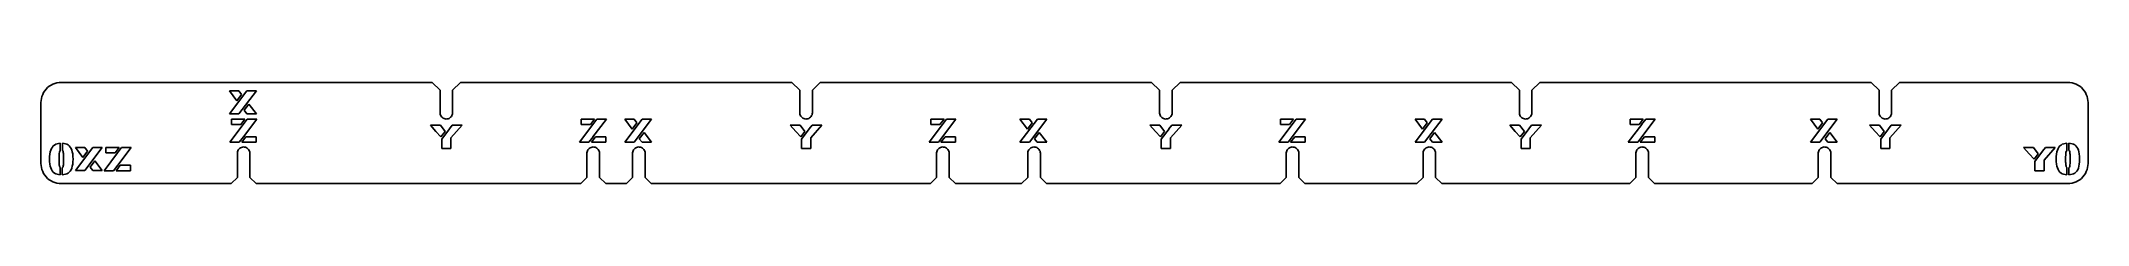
# Model space of a CAD drawing. Header units: metres. Extents: x -50 to 455, y 0 to 25.
import ezdxf

# ---------------------------------------------------------------- set-up
doc = ezdxf.new("R2010")
doc.units = ezdxf.units.M

msp = doc.modelspace()

# ---------------------------------------------------------------- linework, layer by layer
for p, q in [((-49.9726, 20.5226), (-50, 20)), ((-49.8907, 21.0396), (-49.9726, 20.5226)), ((-49.7553, 21.5451), (-49.8907, 21.0396)), ((-49.5677, 22.0337), (-49.7553, 21.5451)), ((-49.3301, 22.5), (-49.5677, 22.0337)), ((-49.0451, 22.9389), (-49.3301, 22.5)), ((-48.7157, 23.3457), (-49.0451, 22.9389)), ((-48.3457, 23.7157), (-48.7157, 23.3457)), ((-47.9389, 24.0451), (-48.3457, 23.7157)), ((-47.5, 24.3301), (-47.9389, 24.0451)), ((-47.0337, 24.5677), (-47.5, 24.3301)), ((-46.5451, 24.7553), (-47.0337, 24.5677)), ((-46.0396, 24.8907), (-46.5451, 24.7553)), ((-45.5226, 24.9726), (-46.0396, 24.8907)), ((-45, 25), (-45.5226, 24.9726)), ((46.5, 25), (-45, 25)), ((-3.50183, 17.2042), (0.80621, 22.9143)), ((-3.50183, 22.9143), (-1.16867, 22.9143)), ((-1.65196, 20.4552), (-3.50183, 22.9143)), ((-0.49373, 22.014), (-1.65196, 20.4552)), ((-1.16867, 22.9143), (-0.49373, 22.014)), ((3.13937, 22.9143), (-1.16032, 17.2042)), ((0.80621, 22.9143), (3.13937, 22.9143)), ((48.455, 23.045), (46.5, 25)), ((48.455, 17.3753), (48.455, 23.045)), ((53.5, 25), (51.55, 23.05)), ((51.55, 23.05), (51.55, 17.5)), ((135.25, 25), (53.5, 25)), ((137.205, 23.045), (135.25, 25)), ((137.205, 17.3753), (137.205, 23.045)), ((142.25, 25), (140.3, 23.05)), ((140.3, 23.05), (140.3, 17.5)), ((224, 25), (142.25, 25)), ((225.955, 23.045), (224, 25)), ((225.955, 17.3753), (225.955, 23.045)), ((231, 25), (229.05, 23.05)), ((229.05, 23.05), (229.05, 17.5)), ((312.75, 25), (231, 25)), ((314.705, 23.045), (312.75, 25)), ((314.705, 17.3753), (314.705, 23.045)), ((319.75, 25), (317.8, 23.05)), ((317.8, 23.05), (317.8, 17.5)), ((401.5, 25), (319.75, 25)), ((403.455, 23.045), (401.5, 25)), ((403.455, 17.3753), (403.455, 23.045)), ((408.5, 25), (406.55, 23.05)), ((406.55, 23.05), (406.55, 17.5)), ((450, 25), (408.5, 25)), ((450.523, 24.9726), (450, 25)), ((451.04, 24.8907), (450.523, 24.9726)), ((451.545, 24.7553), (451.04, 24.8907)), ((452.034, 24.5677), (451.545, 24.7553)), ((452.5, 24.3301), (452.034, 24.5677)), ((452.939, 24.0451), (452.5, 24.3301)), ((453.346, 23.7157), (452.939, 24.0451)), ((453.716, 23.3457), (453.346, 23.7157)), ((454.045, 22.9389), (453.716, 23.3457)), ((454.33, 22.5), (454.045, 22.9389)), ((454.568, 22.0337), (454.33, 22.5)), ((454.755, 21.5451), (454.568, 22.0337)), ((454.891, 21.0396), (454.755, 21.5451)), ((454.973, 20.5226), (454.891, 21.0396)), ((455, 20), (454.973, 20.5226)), ((-50, 20), (-50, 5)), ((-1.16032, 17.2042), (-3.50183, 17.2042)), ((-2.96082, 14.5779), (-2.96082, 15.918)), ((-2.96082, 15.918), (0.28061, 15.918)), ((0.28061, 15.918), (-0.71935, 14.5779)), ((-0.12769, 14.5779), (0.88054, 15.918)), ((3.23044, 15.918), (-0.06937, 11.5405)), ((0.11459, 18.0962), (1.28952, 19.655)), ((0.79788, 17.2042), (0.11459, 18.0962)), ((3.13937, 17.2042), (0.79788, 17.2042)), ((0.88054, 15.918), (3.23044, 15.918)), ((1.28952, 19.655), (3.13937, 17.2042)), ((48.495, 17.1291), (48.455, 17.3753)), ((48.574, 16.8925), (48.495, 17.1291)), ((48.69, 16.6716), (48.574, 16.8925)), ((48.8398, 16.4722), (48.69, 16.6716)), ((49.0197, 16.2994), (48.8398, 16.4722)), ((49.225, 16.1577), (49.0197, 16.2994)), ((49.4504, 16.0507), (49.225, 16.1577)), ((49.69, 15.9813), (49.4504, 16.0507)), ((49.9376, 15.9513), (49.69, 15.9813)), ((50.1868, 15.9613), (49.9376, 15.9513)), ((50.4312, 16.0112), (50.1868, 15.9613)), ((50.6645, 16.0997), (50.4312, 16.0112)), ((50.8805, 16.2244), (50.6645, 16.0997)), ((51.0737, 16.3821), (50.8805, 16.2244)), ((51.2391, 16.5689), (51.0737, 16.3821)), ((51.3725, 16.7797), (51.2391, 16.5689)), ((51.4702, 17.0092), (51.3725, 16.7797)), ((51.5299, 17.2514), (51.4702, 17.0092)), ((51.55, 17.5), (51.5299, 17.2514)), ((83.2892, 14.5779), (83.2892, 15.918)), ((83.2892, 15.918), (86.5306, 15.918)), ((86.5306, 15.918), (85.5307, 14.5779)), ((86.1223, 14.5779), (87.1305, 15.918)), ((89.4804, 15.918), (86.1806, 11.5405)), ((87.1305, 15.918), (89.4804, 15.918)), ((93.9982, 10.2042), (98.3062, 15.9143)), ((93.9982, 15.9143), (96.3313, 15.9143)), ((95.848, 13.4552), (93.9982, 15.9143)), ((96.3313, 15.9143), (97.0063, 15.014)), ((100.639, 15.9143), (96.3397, 10.2042)), ((98.3062, 15.9143), (100.639, 15.9143)), ((137.245, 17.1291), (137.205, 17.3753)), ((137.324, 16.8925), (137.245, 17.1291)), ((137.44, 16.6716), (137.324, 16.8925)), ((137.59, 16.4722), (137.44, 16.6716)), ((137.77, 16.2994), (137.59, 16.4722)), ((137.975, 16.1577), (137.77, 16.2994)), ((138.2, 16.0507), (137.975, 16.1577)), ((138.44, 15.9813), (138.2, 16.0507)), ((138.688, 15.9513), (138.44, 15.9813)), ((138.937, 15.9613), (138.688, 15.9513)), ((139.181, 16.0112), (138.937, 15.9613)), ((139.414, 16.0997), (139.181, 16.0112)), ((139.63, 16.2244), (139.414, 16.0997)), ((139.824, 16.3821), (139.63, 16.2244)), ((139.989, 16.5689), (139.824, 16.3821)), ((140.122, 16.7797), (139.989, 16.5689)), ((140.22, 17.0092), (140.122, 16.7797)), ((140.28, 17.2514), (140.22, 17.0092)), ((140.3, 17.5), (140.28, 17.2514)), ((169.539, 14.5779), (169.539, 15.918)), ((169.539, 15.918), (172.781, 15.918)), ((172.781, 15.918), (171.781, 14.5779)), ((172.372, 14.5779), (173.381, 15.918)), ((175.73, 15.918), (172.431, 11.5405)), ((173.381, 15.918), (175.73, 15.918)), ((191.498, 15.9143), (193.831, 15.9143)), ((193.348, 13.4552), (191.498, 15.9143)), ((191.498, 10.2042), (195.806, 15.9143)), ((193.831, 15.9143), (194.506, 15.014)), ((198.139, 15.9143), (193.84, 10.2042)), ((195.806, 15.9143), (198.139, 15.9143)), ((225.995, 17.1291), (225.955, 17.3753)), ((226.074, 16.8925), (225.995, 17.1291)), ((226.19, 16.6716), (226.074, 16.8925)), ((226.34, 16.4722), (226.19, 16.6716)), ((226.52, 16.2994), (226.34, 16.4722)), ((226.725, 16.1577), (226.52, 16.2994)), ((226.95, 16.0507), (226.725, 16.1577)), ((227.19, 15.9813), (226.95, 16.0507)), ((227.438, 15.9513), (227.19, 15.9813)), ((227.687, 15.9613), (227.438, 15.9513)), ((227.931, 16.0112), (227.687, 15.9613)), ((228.164, 16.0997), (227.931, 16.0112)), ((228.38, 16.2244), (228.164, 16.0997)), ((228.574, 16.3821), (228.38, 16.2244)), ((228.739, 16.5689), (228.574, 16.3821)), ((228.872, 16.7797), (228.739, 16.5689)), ((228.97, 17.0092), (228.872, 16.7797)), ((229.03, 17.2514), (228.97, 17.0092)), ((229.05, 17.5), (229.03, 17.2514)), ((255.789, 14.5779), (255.789, 15.918)), ((255.789, 15.918), (259.031, 15.918)), ((259.031, 15.918), (258.031, 14.5779)), ((258.622, 14.5779), (259.631, 15.918)), ((261.98, 15.918), (258.681, 11.5405)), ((259.631, 15.918), (261.98, 15.918)), ((288.998, 10.2042), (293.306, 15.9143)), ((288.998, 15.9143), (291.331, 15.9143)), ((290.848, 13.4552), (288.998, 15.9143)), ((291.331, 15.9143), (292.006, 15.014)), ((295.639, 15.9143), (291.34, 10.2042)), ((293.306, 15.9143), (295.639, 15.9143)), ((314.745, 17.1291), (314.705, 17.3753)), ((314.824, 16.8925), (314.745, 17.1291)), ((314.94, 16.6716), (314.824, 16.8925)), ((315.09, 16.4722), (314.94, 16.6716)), ((315.27, 16.2994), (315.09, 16.4722)), ((315.475, 16.1577), (315.27, 16.2994)), ((315.7, 16.0507), (315.475, 16.1577)), ((315.94, 15.9813), (315.7, 16.0507)), ((316.188, 15.9513), (315.94, 15.9813)), ((316.437, 15.9613), (316.188, 15.9513)), ((316.681, 16.0112), (316.437, 15.9613)), ((316.914, 16.0997), (316.681, 16.0112)), ((317.13, 16.2244), (316.914, 16.0997)), ((317.324, 16.3821), (317.13, 16.2244)), ((317.489, 16.5689), (317.324, 16.3821)), ((317.622, 16.7797), (317.489, 16.5689)), ((317.72, 17.0092), (317.622, 16.7797)), ((317.78, 17.2514), (317.72, 17.0092)), ((317.8, 17.5), (317.78, 17.2514)), ((342.039, 14.5779), (342.039, 15.918)), ((342.039, 15.918), (345.281, 15.918)), ((345.281, 15.918), (344.281, 14.5779)), ((344.872, 14.5779), (345.881, 15.918)), ((348.23, 15.918), (344.931, 11.5405)), ((345.881, 15.918), (348.23, 15.918)), ((386.498, 10.2042), (390.806, 15.9143)), ((386.498, 15.9143), (388.831, 15.9143)), ((388.348, 13.4552), (386.498, 15.9143)), ((388.831, 15.9143), (389.506, 15.014)), ((393.139, 15.9143), (388.84, 10.2042)), ((390.806, 15.9143), (393.139, 15.9143)), ((403.495, 17.1291), (403.455, 17.3753)), ((403.574, 16.8925), (403.495, 17.1291)), ((403.69, 16.6716), (403.574, 16.8925)), ((403.84, 16.4722), (403.69, 16.6716)), ((404.02, 16.2994), (403.84, 16.4722)), ((404.225, 16.1577), (404.02, 16.2994)), ((404.45, 16.0507), (404.225, 16.1577)), ((404.69, 15.9813), (404.45, 16.0507)), ((404.938, 15.9513), (404.69, 15.9813)), ((405.187, 15.9613), (404.938, 15.9513)), ((405.431, 16.0112), (405.187, 15.9613)), ((405.664, 16.0997), (405.431, 16.0112)), ((405.88, 16.2244), (405.664, 16.0997)), ((406.074, 16.3821), (405.88, 16.2244)), ((406.239, 16.5689), (406.074, 16.3821)), ((406.372, 16.7797), (406.239, 16.5689)), ((406.47, 17.0092), (406.372, 16.7797)), ((406.53, 17.2514), (406.47, 17.0092)), ((406.55, 17.5), (406.53, 17.2514)), ((455, 5), (455, 20)), ((-3.41083, 10.2003), (-0.11934, 14.5779)), ((-1.06099, 10.2003), (-3.41083, 10.2003)), ((-0.71935, 14.5779), (-2.96082, 14.5779)), ((-0.06102, 11.5405), (-1.06099, 10.2003)), ((-0.46933, 10.2003), (0.53891, 11.5405)), ((3.09712, 10.2003), (-0.46933, 10.2003)), ((-0.11934, 14.5779), (-0.12769, 14.5779)), ((-0.06937, 11.5405), (-0.06102, 11.5405)), ((0.53891, 11.5405), (3.09712, 11.5405)), ((3.09712, 11.5405), (3.09712, 10.2003)), ((47.4562, 12.8849), (46.0813, 14.418)), ((46.0813, 14.418), (48.5312, 14.418)), ((48.6812, 11.5182), (47.4562, 12.8849)), ((48.5312, 14.418), (49.7061, 12.8765)), ((49.7061, 12.8765), (48.6812, 11.5182)), ((48.8645, 10.9591), (50.7811, 13.5095)), ((48.8645, 8.7003), (48.8645, 10.9591)), ((50.7727, 13.5095), (51.4643, 14.418)), ((50.7811, 13.5095), (50.7727, 13.5095)), ((53.9225, 14.418), (51.1393, 11.3174)), ((51.1393, 11.3174), (51.1393, 8.7003)), ((51.4643, 14.418), (53.9225, 14.418)), ((82.8392, 10.2003), (86.1307, 14.5779)), ((85.189, 10.2003), (82.8392, 10.2003)), ((85.5307, 14.5779), (83.2892, 14.5779)), ((86.189, 11.5405), (85.189, 10.2003)), ((85.7807, 10.2003), (86.7889, 11.5405)), ((89.3471, 10.2003), (85.7807, 10.2003)), ((86.1307, 14.5779), (86.1223, 14.5779)), ((86.1806, 11.5405), (86.189, 11.5405)), ((86.7889, 11.5405), (89.3471, 11.5405)), ((89.3471, 11.5405), (89.3471, 10.2003)), ((96.3397, 10.2042), (93.9982, 10.2042)), ((97.0063, 15.014), (95.848, 13.4552)), ((97.6146, 11.0962), (98.7895, 12.655)), ((98.2979, 10.2042), (97.6146, 11.0962)), ((100.639, 10.2042), (98.2979, 10.2042)), ((98.7895, 12.655), (100.639, 10.2042)), ((136.206, 12.8849), (134.831, 14.418)), ((134.831, 14.418), (137.281, 14.418)), ((137.431, 11.5182), (136.206, 12.8849)), ((137.281, 14.418), (138.456, 12.8765)), ((138.456, 12.8765), (137.431, 11.5182)), ((137.615, 10.9591), (139.531, 13.5095)), ((137.615, 8.7003), (137.615, 10.9591)), ((139.523, 13.5095), (140.214, 14.418)), ((139.531, 13.5095), (139.523, 13.5095)), ((142.672, 14.418), (139.889, 11.3174)), ((139.889, 11.3174), (139.889, 8.7003)), ((140.214, 14.418), (142.672, 14.418)), ((169.089, 10.2003), (172.381, 14.5779)), ((171.439, 10.2003), (169.089, 10.2003)), ((171.781, 14.5779), (169.539, 14.5779)), ((172.439, 11.5405), (171.439, 10.2003)), ((172.031, 10.2003), (173.039, 11.5405)), ((175.597, 10.2003), (172.031, 10.2003)), ((172.381, 14.5779), (172.372, 14.5779)), ((172.431, 11.5405), (172.439, 11.5405)), ((173.039, 11.5405), (175.597, 11.5405)), ((175.597, 11.5405), (175.597, 10.2003)), ((193.84, 10.2042), (191.498, 10.2042)), ((194.506, 15.014), (193.348, 13.4552)), ((195.115, 11.0962), (196.29, 12.655)), ((195.798, 10.2042), (195.115, 11.0962)), ((198.139, 10.2042), (195.798, 10.2042)), ((196.29, 12.655), (198.139, 10.2042)), ((224.956, 12.8849), (223.581, 14.418)), ((223.581, 14.418), (226.031, 14.418)), ((226.181, 11.5182), (224.956, 12.8849)), ((226.031, 14.418), (227.206, 12.8765)), ((227.206, 12.8765), (226.181, 11.5182)), ((226.365, 10.9591), (228.281, 13.5095)), ((226.365, 8.7003), (226.365, 10.9591)), ((228.273, 13.5095), (228.964, 14.418)), ((228.281, 13.5095), (228.273, 13.5095)), ((231.422, 14.418), (228.639, 11.3174)), ((228.639, 11.3174), (228.639, 8.7003)), ((228.964, 14.418), (231.422, 14.418)), ((255.339, 10.2003), (258.631, 14.5779)), ((257.689, 10.2003), (255.339, 10.2003)), ((258.031, 14.5779), (255.789, 14.5779)), ((258.689, 11.5405), (257.689, 10.2003)), ((258.281, 10.2003), (259.289, 11.5405)), ((261.847, 10.2003), (258.281, 10.2003)), ((258.631, 14.5779), (258.622, 14.5779)), ((258.681, 11.5405), (258.689, 11.5405)), ((259.289, 11.5405), (261.847, 11.5405)), ((261.847, 11.5405), (261.847, 10.2003)), ((291.34, 10.2042), (288.998, 10.2042)), ((292.006, 15.014), (290.848, 13.4552)), ((292.615, 11.0962), (293.79, 12.655)), ((293.298, 10.2042), (292.615, 11.0962)), ((295.639, 10.2042), (293.298, 10.2042)), ((293.79, 12.655), (295.639, 10.2042)), ((313.706, 12.8849), (312.331, 14.418)), ((312.331, 14.418), (314.781, 14.418)), ((314.931, 11.5182), (313.706, 12.8849)), ((314.781, 14.418), (315.956, 12.8765)), ((315.956, 12.8765), (314.931, 11.5182)), ((315.115, 10.9591), (317.031, 13.5095)), ((315.115, 8.7003), (315.115, 10.9591)), ((317.023, 13.5095), (317.714, 14.418)), ((317.031, 13.5095), (317.023, 13.5095)), ((320.172, 14.418), (317.389, 11.3174)), ((317.389, 11.3174), (317.389, 8.7003)), ((317.714, 14.418), (320.172, 14.418)), ((341.589, 10.2003), (344.881, 14.5779)), ((343.939, 10.2003), (341.589, 10.2003)), ((344.281, 14.5779), (342.039, 14.5779)), ((344.939, 11.5405), (343.939, 10.2003)), ((344.531, 10.2003), (345.539, 11.5405)), ((348.097, 10.2003), (344.531, 10.2003)), ((344.881, 14.5779), (344.872, 14.5779)), ((344.931, 11.5405), (344.939, 11.5405)), ((345.539, 11.5405), (348.097, 11.5405)), ((348.097, 11.5405), (348.097, 10.2003)), ((388.84, 10.2042), (386.498, 10.2042)), ((389.506, 15.014), (388.348, 13.4552)), ((390.115, 11.0962), (391.29, 12.655)), ((390.798, 10.2042), (390.115, 11.0962)), ((393.139, 10.2042), (390.798, 10.2042)), ((391.29, 12.655), (393.139, 10.2042)), ((402.456, 12.8849), (401.081, 14.418)), ((401.081, 14.418), (403.531, 14.418)), ((403.681, 11.5182), (402.456, 12.8849)), ((403.531, 14.418), (404.706, 12.8765)), ((404.706, 12.8765), (403.681, 11.5182)), ((403.865, 10.9591), (405.781, 13.5095)), ((403.865, 8.7003), (403.865, 10.9591)), ((405.773, 13.5095), (406.464, 14.418)), ((405.781, 13.5095), (405.773, 13.5095)), ((408.922, 14.418), (406.139, 11.3174)), ((406.139, 11.3174), (406.139, 8.7003)), ((406.464, 14.418), (408.922, 14.418)), ((-47.8881, 6.08157), (-47.8682, 6.73109)), ((-47.8682, 5.427), (-47.8881, 6.08157)), ((-47.8682, 6.73109), (-47.8085, 7.31302)), ((-47.8085, 4.84093), (-47.8682, 5.427)), ((-47.8085, 7.31302), (-47.709, 7.82733)), ((-47.709, 7.82733), (-47.5715, 8.27965)), ((-47.5715, 8.27965), (-47.3979, 8.67548)), ((-47.3979, 8.67548), (-47.1882, 9.0148)), ((-47.1882, 9.0148), (-46.9438, 9.29906)), ((-46.9438, 9.29906), (-46.666, 9.52962)), ((-46.666, 9.52962), (-46.3549, 9.70648)), ((-46.3549, 9.70648), (-46.0115, 9.83611)), ((-46.0115, 9.83611), (-45.6365, 9.92499)), ((-45.6365, 9.92499), (-45.23, 9.97311)), ((-45.5332, 6.60333), (-45.5383, 6.08157)), ((-45.5383, 6.08157), (-45.5374, 5.81216)), ((-45.5374, 5.81216), (-45.5346, 5.5594)), ((-45.5346, 5.5594), (-45.53, 5.32332)), ((-45.5179, 7.0575), (-45.5332, 6.60333)), ((-45.53, 5.32332), (-45.5221, 5.10434)), ((-45.5221, 5.10434), (-45.5096, 4.90297)), ((-45.4925, 7.44406), (-45.5179, 7.0575)), ((-45.443, 7.75932), (-45.4925, 7.44406)), ((-45.3555, 7.99957), (-45.443, 7.75932)), ((-45.23, 8.16484), (-45.3555, 7.99957)), ((-45.23, 9.97311), (-45.23, 8.16484)), ((-44.7217, 8.20654), (-44.7134, 9.97311)), ((-44.6102, 8.09772), (-44.7217, 8.20654)), ((-44.7134, 9.97311), (-44.3023, 9.92958)), ((-44.531, 7.93797), (-44.6102, 8.09772)), ((-44.4842, 7.72731), (-44.531, 7.93797)), ((-44.4588, 7.46855), (-44.4842, 7.72731)), ((-44.4435, 7.16441), (-44.4588, 7.46855)), ((-44.4384, 6.8149), (-44.4435, 7.16441)), ((-44.4435, 4.98538), (-44.4384, 5.34)), ((-44.4384, 5.34), (-44.4384, 6.8149)), ((-44.3023, 9.92958), (-43.9245, 9.84346)), ((-43.9245, 9.84346), (-43.5802, 9.71475)), ((-43.5802, 9.71475), (-43.2704, 9.53841)), ((-43.2704, 9.53841), (-42.9968, 9.30927)), ((-42.9968, 9.30927), (-42.7594, 9.02734)), ((-42.7594, 9.02734), (-42.5575, 8.68985)), ((-42.5575, 8.68985), (-42.3908, 8.29404)), ((-42.3908, 8.29404), (-42.2594, 7.83987)), ((-42.2594, 7.83987), (-42.1645, 7.3223)), ((-42.1645, 7.3223), (-42.1075, 6.73619)), ((-42.1075, 5.41728), (-42.1645, 4.82426)), ((-42.1075, 6.73619), (-42.0885, 6.08157)), ((-42.0885, 6.08157), (-42.1075, 5.41728)), ((-41.5018, 3.20424), (-37.1938, 8.91429)), ((-41.5018, 8.91429), (-39.1687, 8.91429)), ((-39.652, 6.4552), (-41.5018, 8.91429)), ((-38.4937, 8.01399), (-39.652, 6.4552)), ((-39.1687, 8.91429), (-38.4937, 8.01399)), ((-34.8606, 8.91429), (-39.1603, 3.20424)), ((-37.8854, 4.09619), (-36.7105, 5.655)), ((-37.1938, 8.91429), (-34.8606, 8.91429)), ((-36.7105, 5.655), (-34.8606, 3.20424)), ((-34.4108, 3.2003), (-31.1193, 7.57788)), ((-33.9608, 7.57788), (-33.9608, 8.91805)), ((-33.9608, 8.91805), (-30.7194, 8.91805)), ((-31.7193, 7.57788), (-33.9608, 7.57788)), ((-30.7194, 8.91805), (-31.7193, 7.57788)), ((-31.1277, 7.57788), (-30.1195, 8.91805)), ((-31.1193, 7.57788), (-31.1277, 7.57788)), ((-27.7696, 8.91805), (-31.0694, 4.54047)), ((-30.1195, 8.91805), (-27.7696, 8.91805)), ((-1.54497, 7.62471), (-1.50496, 7.87093)), ((-1.54497, 1.52609), (-1.54497, 7.62471)), ((-1.50496, 7.87093), (-1.42596, 8.10754)), ((-1.42596, 8.10754), (-1.31004, 8.32841)), ((-1.31004, 8.32841), (-1.16019, 8.52783)), ((-1.16019, 8.52783), (-0.98029, 8.70062)), ((-0.98029, 8.70062), (-0.77499, 8.84233)), ((-0.77499, 8.84233), (-0.54964, 8.94926)), ((-0.54964, 8.94926), (-0.31003, 9.01866)), ((-0.31003, 9.01866), (-0.06241, 9.04874)), ((-0.06241, 9.04874), (0.18683, 9.0387)), ((0.18683, 9.0387), (0.43123, 8.9888)), ((0.43123, 8.9888), (0.66446, 8.90034)), ((0.66446, 8.90034), (0.88049, 8.77562)), ((0.88049, 8.77562), (1.07372, 8.61786)), ((1.07372, 8.61786), (1.23914, 8.43114)), ((1.23914, 8.43114), (1.37245, 8.22031)), ((1.37245, 8.22031), (1.47023, 7.99083)), ((1.47023, 7.99083), (1.52992, 7.74863)), ((1.52992, 7.74863), (1.54999, 7.5)), ((1.54999, 7.5), (1.54999, 1.52107)), ((51.1393, 8.7003), (48.8645, 8.7003)), ((84.705, 7.62471), (84.745, 7.87093)), ((84.705, 1.52609), (84.705, 7.62471)), ((84.745, 7.87093), (84.824, 8.10754)), ((84.824, 8.10754), (84.94, 8.32841)), ((84.94, 8.32841), (85.0898, 8.52783)), ((85.0898, 8.52783), (85.2697, 8.70062)), ((85.2697, 8.70062), (85.475, 8.84233)), ((85.475, 8.84233), (85.7004, 8.94926)), ((85.7004, 8.94926), (85.94, 9.01866)), ((85.94, 9.01866), (86.1876, 9.04874)), ((86.1876, 9.04874), (86.4368, 9.0387)), ((86.4368, 9.0387), (86.6812, 8.9888)), ((86.6812, 8.9888), (86.9145, 8.90034)), ((86.9145, 8.90034), (87.1305, 8.77562)), ((87.1305, 8.77562), (87.3237, 8.61786)), ((87.3237, 8.61786), (87.4891, 8.43114)), ((87.4891, 8.43114), (87.6225, 8.22031)), ((87.6225, 8.22031), (87.7202, 7.99083)), ((87.7202, 7.99083), (87.7799, 7.74863)), ((87.7799, 7.74863), (87.8, 7.5)), ((87.8, 7.5), (87.8, 1.52107)), ((95.955, 7.62471), (95.995, 7.87093)), ((95.955, 1.52609), (95.955, 7.62471)), ((95.995, 7.87093), (96.074, 8.10754)), ((96.074, 8.10754), (96.19, 8.32841)), ((96.19, 8.32841), (96.3398, 8.52783)), ((96.3398, 8.52783), (96.5197, 8.70062)), ((96.5197, 8.70062), (96.725, 8.84233)), ((96.725, 8.84233), (96.9504, 8.94926)), ((96.9504, 8.94926), (97.19, 9.01866)), ((97.19, 9.01866), (97.4376, 9.04874)), ((97.4376, 9.04874), (97.6868, 9.0387)), ((97.6868, 9.0387), (97.9312, 8.9888)), ((97.9312, 8.9888), (98.1645, 8.90034)), ((98.1645, 8.90034), (98.3805, 8.77562)), ((98.3805, 8.77562), (98.5737, 8.61786)), ((98.5737, 8.61786), (98.7391, 8.43114)), ((98.7391, 8.43114), (98.8725, 8.22031)), ((98.8725, 8.22031), (98.9702, 7.99083)), ((98.9702, 7.99083), (99.0299, 7.74863)), ((99.0299, 7.74863), (99.05, 7.5)), ((99.05, 7.5), (99.05, 1.52107)), ((139.889, 8.7003), (137.615, 8.7003)), ((170.955, 7.62471), (170.995, 7.87093)), ((170.955, 1.52609), (170.955, 7.62471)), ((170.995, 7.87093), (171.074, 8.10754)), ((171.074, 8.10754), (171.19, 8.32841)), ((171.19, 8.32841), (171.34, 8.52783)), ((171.34, 8.52783), (171.52, 8.70062)), ((171.52, 8.70062), (171.725, 8.84233)), ((171.725, 8.84233), (171.95, 8.94926)), ((171.95, 8.94926), (172.19, 9.01866)), ((172.19, 9.01866), (172.438, 9.04874)), ((172.438, 9.04874), (172.687, 9.0387)), ((172.687, 9.0387), (172.931, 8.9888)), ((172.931, 8.9888), (173.164, 8.90034)), ((173.164, 8.90034), (173.38, 8.77562)), ((173.38, 8.77562), (173.574, 8.61786)), ((173.574, 8.61786), (173.739, 8.43114)), ((173.739, 8.43114), (173.872, 8.22031)), ((173.872, 8.22031), (173.97, 7.99083)), ((173.97, 7.99083), (174.03, 7.74863)), ((174.03, 7.74863), (174.05, 7.5)), ((174.05, 7.5), (174.05, 1.52107)), ((193.455, 7.62471), (193.495, 7.87093)), ((193.455, 1.52609), (193.455, 7.62471)), ((193.495, 7.87093), (193.574, 8.10754)), ((193.574, 8.10754), (193.69, 8.32841)), ((193.69, 8.32841), (193.84, 8.52783)), ((193.84, 8.52783), (194.02, 8.70062)), ((194.02, 8.70062), (194.225, 8.84233)), ((194.225, 8.84233), (194.45, 8.94926)), ((194.45, 8.94926), (194.69, 9.01866)), ((194.69, 9.01866), (194.938, 9.04874)), ((194.938, 9.04874), (195.187, 9.0387)), ((195.187, 9.0387), (195.431, 8.9888)), ((195.431, 8.9888), (195.664, 8.90034)), ((195.664, 8.90034), (195.88, 8.77562)), ((195.88, 8.77562), (196.074, 8.61786)), ((196.074, 8.61786), (196.239, 8.43114)), ((196.239, 8.43114), (196.372, 8.22031)), ((196.372, 8.22031), (196.47, 7.99083)), ((196.47, 7.99083), (196.53, 7.74863)), ((196.53, 7.74863), (196.55, 7.5)), ((196.55, 7.5), (196.55, 1.52107)), ((228.639, 8.7003), (226.365, 8.7003)), ((257.205, 7.62471), (257.245, 7.87093)), ((257.205, 1.52609), (257.205, 7.62471)), ((257.245, 7.87093), (257.324, 8.10754)), ((257.324, 8.10754), (257.44, 8.32841)), ((257.44, 8.32841), (257.59, 8.52783)), ((257.59, 8.52783), (257.77, 8.70062)), ((257.77, 8.70062), (257.975, 8.84233)), ((257.975, 8.84233), (258.2, 8.94926)), ((258.2, 8.94926), (258.44, 9.01866)), ((258.44, 9.01866), (258.688, 9.04874)), ((258.688, 9.04874), (258.937, 9.0387)), ((258.937, 9.0387), (259.181, 8.9888)), ((259.181, 8.9888), (259.414, 8.90034)), ((259.414, 8.90034), (259.63, 8.77562)), ((259.63, 8.77562), (259.824, 8.61786)), ((259.824, 8.61786), (259.989, 8.43114)), ((259.989, 8.43114), (260.122, 8.22031)), ((260.122, 8.22031), (260.22, 7.99083)), ((260.22, 7.99083), (260.28, 7.74863)), ((260.28, 7.74863), (260.3, 7.5)), ((260.3, 7.5), (260.3, 1.52107)), ((290.955, 7.62471), (290.995, 7.87093)), ((290.955, 1.52609), (290.955, 7.62471)), ((290.995, 7.87093), (291.074, 8.10754)), ((291.074, 8.10754), (291.19, 8.32841)), ((291.19, 8.32841), (291.34, 8.52783)), ((291.34, 8.52783), (291.52, 8.70062)), ((291.52, 8.70062), (291.725, 8.84233)), ((291.725, 8.84233), (291.95, 8.94926)), ((291.95, 8.94926), (292.19, 9.01866)), ((292.19, 9.01866), (292.438, 9.04874)), ((292.438, 9.04874), (292.687, 9.0387)), ((292.687, 9.0387), (292.931, 8.9888)), ((292.931, 8.9888), (293.164, 8.90034)), ((293.164, 8.90034), (293.38, 8.77562)), ((293.38, 8.77562), (293.574, 8.61786)), ((293.574, 8.61786), (293.739, 8.43114)), ((293.739, 8.43114), (293.872, 8.22031)), ((293.872, 8.22031), (293.97, 7.99083)), ((293.97, 7.99083), (294.03, 7.74863)), ((294.03, 7.74863), (294.05, 7.5)), ((294.05, 7.5), (294.05, 1.52107)), ((317.389, 8.7003), (315.115, 8.7003)), ((343.455, 7.62471), (343.495, 7.87093)), ((343.455, 1.52609), (343.455, 7.62471)), ((343.495, 7.87093), (343.574, 8.10754)), ((343.574, 8.10754), (343.69, 8.32841)), ((343.69, 8.32841), (343.84, 8.52783)), ((343.84, 8.52783), (344.02, 8.70062)), ((344.02, 8.70062), (344.225, 8.84233)), ((344.225, 8.84233), (344.45, 8.94926)), ((344.45, 8.94926), (344.69, 9.01866)), ((344.69, 9.01866), (344.938, 9.04874)), ((344.938, 9.04874), (345.187, 9.0387)), ((345.187, 9.0387), (345.431, 8.9888)), ((345.431, 8.9888), (345.664, 8.90034)), ((345.664, 8.90034), (345.88, 8.77562)), ((345.88, 8.77562), (346.074, 8.61786)), ((346.074, 8.61786), (346.239, 8.43114)), ((346.239, 8.43114), (346.372, 8.22031)), ((346.372, 8.22031), (346.47, 7.99083)), ((346.47, 7.99083), (346.53, 7.74863)), ((346.53, 7.74863), (346.55, 7.5)), ((346.55, 7.5), (346.55, 1.52107)), ((388.455, 7.62471), (388.495, 7.87093)), ((388.455, 1.52609), (388.455, 7.62471)), ((388.495, 7.87093), (388.574, 8.10754)), ((388.574, 8.10754), (388.69, 8.32841)), ((388.69, 8.32841), (388.84, 8.52783)), ((388.84, 8.52783), (389.02, 8.70062)), ((389.02, 8.70062), (389.225, 8.84233)), ((389.225, 8.84233), (389.45, 8.94926)), ((389.45, 8.94926), (389.69, 9.01866)), ((389.69, 9.01866), (389.938, 9.04874)), ((389.938, 9.04874), (390.187, 9.0387)), ((390.187, 9.0387), (390.431, 8.9888)), ((390.431, 8.9888), (390.664, 8.90034)), ((390.664, 8.90034), (390.88, 8.77562)), ((390.88, 8.77562), (391.074, 8.61786)), ((391.074, 8.61786), (391.239, 8.43114)), ((391.239, 8.43114), (391.372, 8.22031)), ((391.372, 8.22031), (391.47, 7.99083)), ((391.47, 7.99083), (391.53, 7.74863)), ((391.53, 7.74863), (391.55, 7.5)), ((391.55, 7.5), (391.55, 1.52107)), ((406.139, 8.7003), (403.865, 8.7003)), ((440.456, 7.38487), (439.081, 8.91805)), ((439.081, 8.91805), (441.531, 8.91805)), ((441.681, 6.01825), (440.456, 7.38487)), ((441.531, 8.91805), (442.706, 7.37653)), ((442.706, 7.37653), (441.681, 6.01825)), ((441.865, 5.45906), (443.781, 8.00952)), ((441.865, 3.2003), (441.865, 5.45906)), ((443.773, 8.00952), (444.464, 8.91805)), ((443.781, 8.00952), (443.773, 8.00952)), ((446.922, 8.91805), (444.139, 5.81744)), ((444.139, 5.81744), (444.139, 3.2003)), ((444.464, 8.91805), (446.922, 8.91805)), ((447.112, 6.08157), (447.132, 6.73109)), ((447.132, 5.427), (447.112, 6.08157)), ((447.132, 6.73109), (447.191, 7.31302)), ((447.191, 4.84093), (447.132, 5.427)), ((447.191, 7.31302), (447.291, 7.82733)), ((447.291, 7.82733), (447.428, 8.27965)), ((447.428, 8.27965), (447.602, 8.67548)), ((447.602, 8.67548), (447.812, 9.0148)), ((447.812, 9.0148), (448.056, 9.29906)), ((448.056, 9.29906), (448.334, 9.52962)), ((448.334, 9.52962), (448.645, 9.70648)), ((448.645, 9.70648), (448.989, 9.83611)), ((448.989, 9.83611), (449.364, 9.92499)), ((449.364, 9.92499), (449.77, 9.97311)), ((449.467, 6.60333), (449.462, 6.08157)), ((449.462, 6.08157), (449.463, 5.81216)), ((449.463, 5.81216), (449.465, 5.5594)), ((449.465, 5.5594), (449.47, 5.32332)), ((449.482, 7.0575), (449.467, 6.60333)), ((449.47, 5.32332), (449.478, 5.10434)), ((449.478, 5.10434), (449.49, 4.90297)), ((449.507, 7.44406), (449.482, 7.0575)), ((449.557, 7.75932), (449.507, 7.44406)), ((449.645, 7.99957), (449.557, 7.75932)), ((449.77, 8.16484), (449.645, 7.99957)), ((449.77, 9.97311), (449.77, 8.16484)), ((450.278, 8.20654), (450.287, 9.97311)), ((450.39, 8.09772), (450.278, 8.20654)), ((450.287, 9.97311), (450.698, 9.92958)), ((450.469, 7.93797), (450.39, 8.09772)), ((450.516, 7.72731), (450.469, 7.93797)), ((450.541, 7.46855), (450.516, 7.72731)), ((450.557, 7.16441), (450.541, 7.46855)), ((450.562, 6.8149), (450.557, 7.16441)), ((450.557, 4.98538), (450.562, 5.34)), ((450.562, 5.34), (450.562, 6.8149)), ((450.698, 9.92958), (451.075, 9.84346)), ((451.075, 9.84346), (451.42, 9.71475)), ((451.42, 9.71475), (451.73, 9.53841)), ((451.73, 9.53841), (452.003, 9.30927)), ((452.003, 9.30927), (452.241, 9.02734)), ((452.241, 9.02734), (452.443, 8.68985)), ((452.443, 8.68985), (452.609, 8.29404)), ((452.609, 8.29404), (452.741, 7.83987)), ((452.741, 7.83987), (452.836, 7.3223)), ((452.836, 7.3223), (452.892, 6.73619)), ((452.892, 5.41728), (452.836, 4.82426)), ((452.892, 6.73619), (452.911, 6.08157)), ((452.911, 6.08157), (452.892, 5.41728)), ((-50, 5), (-49.9726, 4.47736)), ((-49.9726, 4.47736), (-49.8907, 3.96043)), ((-49.8907, 3.96043), (-49.7553, 3.45491)), ((-49.7553, 3.45491), (-49.5677, 2.96632)), ((-49.5677, 2.96632), (-49.3301, 2.5)), ((-49.3301, 2.5), (-49.0451, 2.06108)), ((-49.0451, 2.06108), (-48.7157, 1.65434)), ((-48.7157, 1.65434), (-48.3457, 1.28427)), ((-48.3457, 1.28427), (-47.9389, 0.95491)), ((-47.9389, 0.95491), (-47.5, 0.66988)), ((-47.709, 4.32335), (-47.8085, 4.84093)), ((-47.572, 3.8692), (-47.709, 4.32335)), ((-47.3998, 3.47337), (-47.572, 3.8692)), ((-47.5, 0.66988), (-47.0337, 0.43227)), ((-47.1924, 3.13589), (-47.3998, 3.47337)), ((-46.9503, 2.85396), (-47.1924, 3.13589)), ((-47.0337, 0.43227), (-46.5451, 0.24472)), ((-46.6739, 2.6248), (-46.9503, 2.85396)), ((-46.3632, 2.44841), (-46.6739, 2.6248)), ((-46.5451, 0.24472), (-46.0396, 0.10927)), ((-46.0197, 2.31879), (-46.3632, 2.44841)), ((-46.0396, 0.10927), (-45.5226, 0.02739)), ((-45.6448, 2.2299), (-46.0197, 2.31879)), ((-45.2384, 2.18178), (-45.6448, 2.2299)), ((-45.5226, 0.02739), (-45, 0)), ((-45.5096, 4.90297), (-45.4925, 4.71918)), ((-45.4925, 4.71918), (-45.4698, 4.55296)), ((-45.4698, 4.55296), (-45.4406, 4.40434)), ((-45.4406, 4.40434), (-45.405, 4.27332)), ((-45.405, 4.27332), (-45.3605, 4.16037)), ((-45.3605, 4.16037), (-45.305, 4.06595)), ((-45.305, 4.06595), (-45.2384, 3.99005)), ((-45.2384, 3.99005), (-45.2384, 2.18178)), ((-45, 0), (-3.07106, 0)), ((-44.7301, 3.94002), (-44.6139, 4.04466)), ((-44.7301, 2.18178), (-44.7301, 3.94002)), ((-44.3139, 2.2202), (-44.7301, 2.18178)), ((-44.6139, 4.04466), (-44.5319, 4.203)), ((-44.5319, 4.203), (-44.4842, 4.41504)), ((-44.4842, 4.41504), (-44.4588, 4.67706)), ((-44.4588, 4.67706), (-44.4435, 4.98538)), ((-43.9319, 2.30214), (-44.3139, 2.2202)), ((-43.5843, 2.4276), (-43.9319, 2.30214)), ((-43.2723, 2.60164), (-43.5843, 2.4276)), ((-42.9973, 2.82941), (-43.2723, 2.60164)), ((-42.7594, 3.11087), (-42.9973, 2.82941)), ((-42.5575, 3.44885), (-42.7594, 3.11087)), ((-42.3908, 3.84607), (-42.5575, 3.44885)), ((-42.2594, 4.30254), (-42.3908, 3.84607)), ((-42.1645, 4.82426), (-42.2594, 4.30254)), ((-39.1603, 3.20424), (-41.5018, 3.20424)), ((-37.2021, 3.20424), (-37.8854, 4.09619)), ((-34.8606, 3.20424), (-37.2021, 3.20424)), ((-32.061, 3.2003), (-34.4108, 3.2003)), ((-31.061, 4.54047), (-32.061, 3.2003)), ((-31.4693, 3.2003), (-30.4611, 4.54047)), ((-27.9029, 3.2003), (-31.4693, 3.2003)), ((-31.0694, 4.54047), (-31.061, 4.54047)), ((-30.4611, 4.54047), (-27.9029, 4.54047)), ((-27.9029, 4.54047), (-27.9029, 3.2003)), ((-3.07106, 0), (-1.54497, 1.52609)), ((1.54999, 1.52107), (3.07106, 0)), ((3.07106, 0), (83.1789, 0)), ((83.1789, 0), (84.705, 1.52609)), ((87.8, 1.52107), (89.3211, 0)), ((89.3211, 0), (94.4289, 0)), ((94.4289, 0), (95.955, 1.52609)), ((99.05, 1.52107), (100.571, 0)), ((100.571, 0), (169.429, 0)), ((169.429, 0), (170.955, 1.52609)), ((174.05, 1.52107), (175.571, 0)), ((175.571, 0), (191.929, 0)), ((191.929, 0), (193.455, 1.52609)), ((196.55, 1.52107), (198.071, 0)), ((198.071, 0), (255.679, 0)), ((255.679, 0), (257.205, 1.52609)), ((260.3, 1.52107), (261.821, 0)), ((261.821, 0), (289.429, 0)), ((289.429, 0), (290.955, 1.52609)), ((294.05, 1.52107), (295.571, 0)), ((295.571, 0), (341.929, 0)), ((341.929, 0), (343.455, 1.52609)), ((346.55, 1.52107), (348.071, 0)), ((348.071, 0), (386.929, 0)), ((386.929, 0), (388.455, 1.52609)), ((391.55, 1.52107), (393.071, 0)), ((393.071, 0), (450, 0)), ((444.139, 3.2003), (441.865, 3.2003)), ((447.291, 4.32335), (447.191, 4.84093)), ((447.428, 3.8692), (447.291, 4.32335)), ((447.6, 3.47337), (447.428, 3.8692)), ((447.808, 3.13589), (447.6, 3.47337)), ((448.05, 2.85396), (447.808, 3.13589)), ((448.326, 2.6248), (448.05, 2.85396)), ((448.637, 2.44841), (448.326, 2.6248)), ((448.98, 2.31879), (448.637, 2.44841)), ((449.355, 2.2299), (448.98, 2.31879)), ((449.762, 2.18178), (449.355, 2.2299)), ((449.49, 4.90297), (449.508, 4.71918)), ((449.508, 4.71918), (449.53, 4.55296)), ((449.53, 4.55296), (449.559, 4.40434)), ((449.559, 4.40434), (449.595, 4.27332)), ((449.595, 4.27332), (449.639, 4.16037)), ((449.639, 4.16037), (449.695, 4.06595)), ((449.695, 4.06595), (449.762, 3.99005)), ((449.762, 3.99005), (449.762, 2.18178)), ((450, 0), (450.523, 0.02739)), ((450.27, 3.94002), (450.386, 4.04466)), ((450.27, 2.18178), (450.27, 3.94002)), ((450.686, 2.2202), (450.27, 2.18178)), ((450.386, 4.04466), (450.468, 4.203)), ((450.468, 4.203), (450.516, 4.41504)), ((450.516, 4.41504), (450.541, 4.67706)), ((450.523, 0.02739), (451.04, 0.10927)), ((450.541, 4.67706), (450.557, 4.98538)), ((451.068, 2.30214), (450.686, 2.2202)), ((451.04, 0.10927), (451.545, 0.24472)), ((451.416, 2.4276), (451.068, 2.30214)), ((451.728, 2.60164), (451.416, 2.4276)), ((451.545, 0.24472), (452.034, 0.43227)), ((452.003, 2.82941), (451.728, 2.60164)), ((452.241, 3.11087), (452.003, 2.82941)), ((452.034, 0.43227), (452.5, 0.66988)), ((452.443, 3.44885), (452.241, 3.11087)), ((452.609, 3.84607), (452.443, 3.44885)), ((452.5, 0.66988), (452.939, 0.95491)), ((452.741, 4.30254), (452.609, 3.84607)), ((452.836, 4.82426), (452.741, 4.30254)), ((452.939, 0.95491), (453.346, 1.28427)), ((453.346, 1.28427), (453.716, 1.65434)), ((453.716, 1.65434), (454.045, 2.06108)), ((454.045, 2.06108), (454.33, 2.5)), ((454.33, 2.5), (454.568, 2.96632)), ((454.568, 2.96632), (454.755, 3.45491)), ((454.755, 3.45491), (454.891, 3.96043)), ((454.891, 3.96043), (454.973, 4.47736)), ((454.973, 4.47736), (455, 5))]:
    msp.add_line(p, q)

doc.saveas('drawing.dxf')
